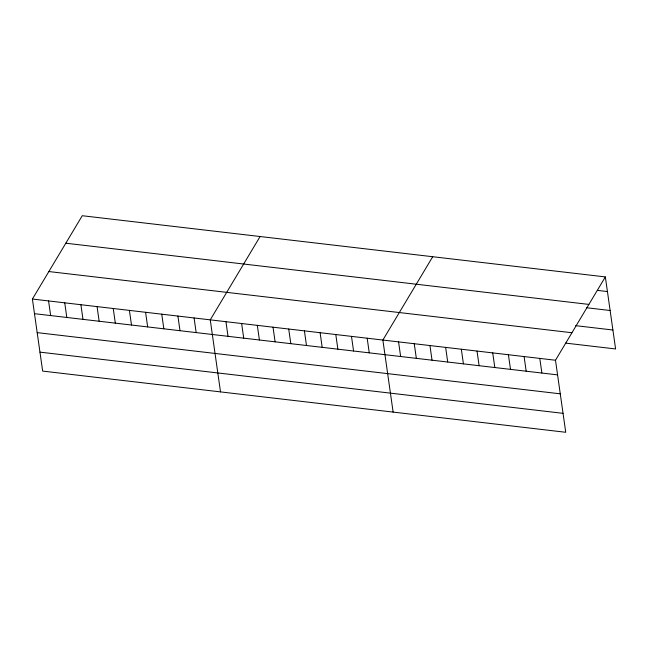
<?xml version="1.0" encoding="UTF-8"?>
<svg xmlns="http://www.w3.org/2000/svg" width="648" height="648" viewBox="0 0 648 648"><rect width="100%" height="100%" fill="white"/><g stroke="black" fill="none" stroke-linecap="round" stroke-linejoin="round"><path stroke-width="0.97" d="M605.345 276.915L555.49 360.239L565.736 432.281L42.655 371.085L32.4 299.044L82.264 215.719L605.345 276.915L615.6 348.956L565.582 343.108M260.107 236.52L210.252 319.853L220.506 391.894M432.726 256.721L382.871 340.046L393.125 412.088M597.618 290.401L607.427 291.551M65.804 243.211L588.894 304.414M586.586 307.743L610.124 310.497M575.635 325.652L612.903 330.01M48.851 271.544L571.941 332.74M32.4 299.044L555.49 360.239M34.482 313.681L557.572 374.876M37.179 332.627L560.269 393.822M39.957 352.139L563.047 413.343M539.792 358.409L541.874 373.037M524.102 356.57L526.184 371.207M508.413 354.731L510.494 369.368M492.715 352.901L494.797 367.529M477.025 351.062L479.107 365.699M461.335 349.223L463.417 363.86M445.638 347.393L447.719 362.021M429.948 345.554L432.03 360.191M414.25 343.715L416.34 358.352M398.561 341.885L400.642 356.513M367.173 338.207L369.255 352.844M351.483 336.377L353.565 351.005M335.794 334.538L337.875 349.175M320.096 332.699L322.178 347.336M304.406 330.869L306.488 345.497M288.716 329.03L290.798 343.667M273.019 327.191L275.1 341.828M257.329 325.361L259.411 339.989M241.631 323.522L243.721 338.159M225.941 321.683L228.023 336.32M194.084 317.957L196.166 332.594M177.917 316.07L179.998 330.699M161.749 314.175L163.831 328.811M145.573 312.287L147.663 326.916M129.406 310.392L131.495 325.029M113.238 308.505L115.32 323.133M97.07 306.609L99.152 321.246M80.903 304.722L82.985 319.351M64.735 302.827L66.817 317.463M48.568 300.931L50.649 315.568"/></g></svg>
